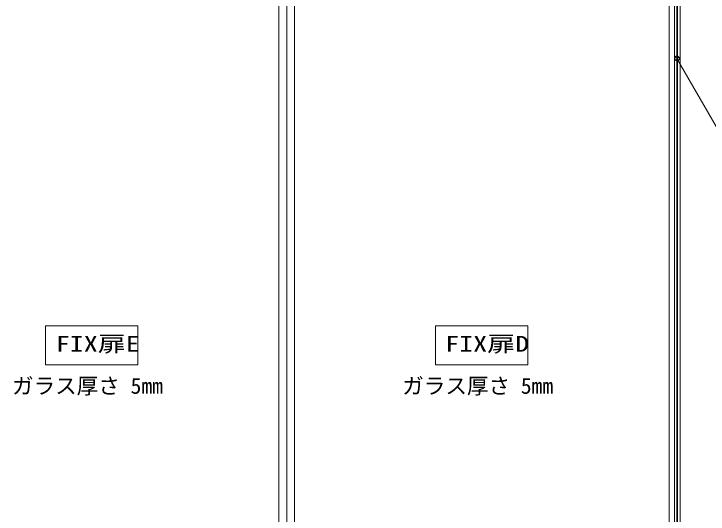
# Model space of a CAD drawing. Units: millimetres, scale not verified. Extents: x -6062 to 6062, y -3045 to 3045.
# Drawn here: x -3687 to -2258, y -1154 to -125 of the extents above; entities that cross this region are included whole.
import ezdxf
from ezdxf.enums import TextEntityAlignment as Align

# ---------------------------------------------------------------- set-up
doc = ezdxf.new("R2010")
doc.units = ezdxf.units.MM
doc.header["$LTSCALE"] = 20
doc.linetypes.add('DOUBLE_CHAIN1', pattern=[8.8, 5, -1, 0.6, -0.6, 0.6, -1])
doc.layers.add('0-3_2寸法-3', color=7, linetype='Continuous', lineweight=9)
doc.layers.add('0-4_3一般', color=7, linetype='Continuous', lineweight=9)
doc.styles.add('ＭＳ ゴシック', font='')
doc.styles.get('ＭＳ ゴシック').set_extended_font_data('MS Gothic')

# ---------------------------------------------------------------- blocks, each defined once
blk = doc.blocks.new('グループ-6')
at = {"layer": '0-4_3一般'}
blk.add_line((-10700, 7000), (-10700, -40000), dxfattribs=at)
blk = doc.blocks.new('グループ-7')
at = {"layer": '0-4_3一般'}
for p, q in [((-26760, -40000), (-26760, 7000)), ((-27080, 6840), (-27080, -40000)), ((-26760, -40000), (-26760, 6840)), ((-26760, 6840), (-26760, -40000)), ((-26440, -40000), (-26440, 6840)), ((-11020, 6840), (-11020, -40000))]:
    blk.add_line(p, q, dxfattribs=at)
at = {"layer": '0-4_3一般', "linetype": 'DOUBLE_CHAIN1'}
for p, q in [((-27080, -9200), (-27080, -9520)), ((-26440, -9520), (-26440, -9200)), ((-11020, -9200), (-11020, -9520))]:
    blk.add_line(p, q, dxfattribs=at)
at = {"layer": '0-4_3一般'}
blk.add_lwpolyline([(-26760, 6840), (-10700, 6840), (-10700, -40000)], dxfattribs=at)
blk.add_blockref('グループ-6', (0, 0), dxfattribs=at)
blk = doc.blocks.new('グループ-24')
at = {"layer": '0-4_3一般'}
for p, q in [((-10800, -40000), (-10800, 7000)), ((-10680, 7000), (-10680, -40000)), ((-10560, 7000), (-10560, -40000))]:
    blk.add_line(p, q, dxfattribs=at)

msp = doc.modelspace()

# ---------------------------------------------------------------- linework, layer by layer
at = {"layer": '0-3_2寸法-3'}
for p, q in [((-2322.33, -211.62), (-2322.67, -211.62)), ((-2322.33, -211.62), (-2322.67, -211.62)), ((-2317.61, -215.62), (-2327.39, -215.62)), ((-2318.5, -219.62), (-2326.5, -219.62))]:
    msp.add_line(p, q, dxfattribs=at)
msp.add_lwpolyline([(-2040.18, -369.45), (-2234.26, -369.45), (-2322.5, -216.61)], dxfattribs=at)
for points in [[(-3622, -767), (-3432, -767), (-3432, -847), (-3622, -847)], [(-2819, -767), (-2629, -767), (-2629, -847), (-2819, -847)]]:
    msp.add_lwpolyline(points, close=True, dxfattribs=at)
msp.add_circle((-2322.5, -216.61), 5.01, dxfattribs=at)
msp.add_circle((-2322.5, -216.61), 5.01, dxfattribs=at)

# ---------------------------------------------------------------- block references
at = {"layer": '0-4_3一般', "xscale": 0.05, "yscale": 0.05}
for name in ['グループ-7', 'グループ-24']:
    msp.add_blockref(name, (-1787.5, 0), dxfattribs=at)

# ---------------------------------------------------------------- texts
at = {"layer": '0-3_2寸法-3', "style": 'ＭＳ ゴシック', "width": 1.3}
for s, p in [('FIX扉E', (-3600.61, -829.87)), ('FIX扉D', (-2799.33, -829.87))]:
    msp.add_text(s, height=32.55, dxfattribs=at).set_placement(p, align=Align.BOTTOM_LEFT)
at = {"layer": '0-3_2寸法-3', "style": 'ＭＳ ゴシック'}
for p in [(-3690.79, -916.45), (-2887.79, -916.45)]:
    msp.add_text('ガラス厚さ 5mm', height=32.55, dxfattribs=at).set_placement(p, align=Align.BOTTOM_LEFT)

doc.saveas('drawing.dxf')
